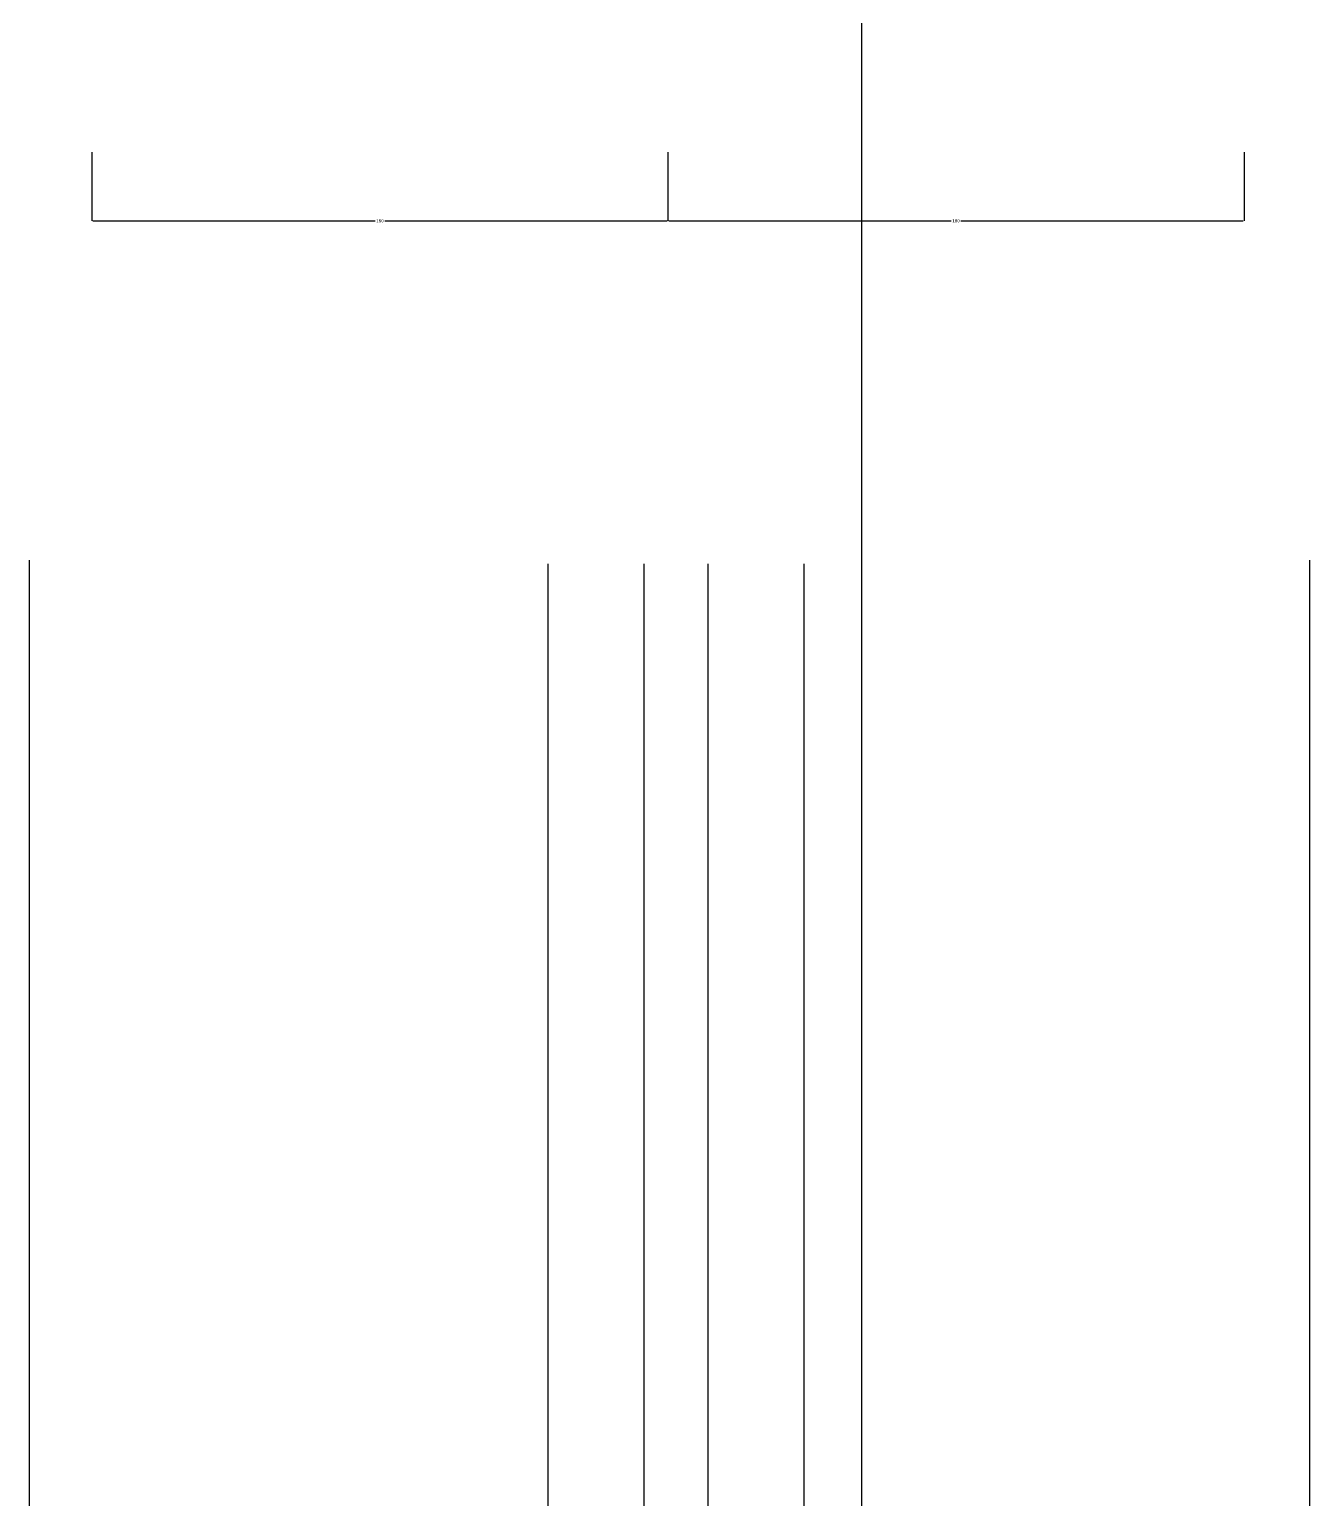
# Model space of a CAD drawing. Header units: metres. Extents: x 4322 to 6398, y -1143 to 2691.
# Drawn here: x 4719.5 to 5119.5, y 361.4 to 820.7 of the extents above; entities that cross this region are included whole.
import ezdxf

# ---------------------------------------------------------------- set-up
doc = ezdxf.new("R2010")
doc.units = ezdxf.units.M
for name, color, linetype in [('DOTE', 1, 'Continuous'), ('PUB_DIM', 3, 'Continuous'), ('S_SURFACE', 6, 'Continuous'), ('WINDOW', 2, 'Continuous')]:
    doc.layers.add(name, color=color, linetype=linetype)
doc.dimstyles.get("Standard").update_dxf_attribs({"dimtxt": 2.5, "dimasz": 2.5, "dimexe": 1.25, "dimexo": 0.625, "dimtad": 1, "dimcen": 2.5, "dimazin": 3, "dimtfac": 1, "dimtmove": 0, "dimatfit": 3})

# ---------------------------------------------------------------- blocks, each defined once
blk = doc.blocks.new('*D5')
for p, q in [((4739.01, 782.39), (4739.01, 760.94)), ((4919.01, 782.39), (4919.01, 760.94)), ((4739.26, 760.94), (4827.51, 760.94)), ((4830.51, 760.94), (4918.76, 760.94))]:
    blk.add_line(p, q)
at = {"layer": 'Defpoints'}
for p in [(4739.01, 782.39), (4919.01, 782.39), (4739.01, 760.94)]:
    blk.add_point(p, dxfattribs=at)
at = {"layer": 'PUB_DIM', "insert": (4829.01, 760.94), "char_height": 1, "attachment_point": 5}
blk.add_mtext('180', dxfattribs=at)
blk = doc.blocks.new('*D6')
for p, q in [((4919.01, 782.39), (4919.01, 760.94)), ((5099.01, 782.39), (5099.01, 760.94)), ((4919.26, 760.94), (5007.51, 760.94)), ((5010.51, 760.94), (5098.76, 760.94))]:
    blk.add_line(p, q)
at = {"layer": 'Defpoints'}
for p in [(4919.01, 782.39), (5099.01, 782.39), (4919.01, 760.94)]:
    blk.add_point(p, dxfattribs=at)
at = {"layer": 'PUB_DIM', "insert": (5009.01, 760.94), "char_height": 1, "attachment_point": 5}
blk.add_mtext('180', dxfattribs=at)

msp = doc.modelspace()

# ---------------------------------------------------------------- linework, layer by layer
at = {"layer": 'DOTE'}
msp.add_line((4979.48, 2486.89), (4979.48, -1143.27), dxfattribs=at)
at = {"layer": 'S_SURFACE'}
for p, q in [((4719.48, -1096.84), (4719.48, 654.92)), ((5119.48, 654.92), (5119.48, 143.71))]:
    msp.add_line(p, q, dxfattribs=at)
at = {"layer": 'WINDOW'}
for p, q in [((4881.56, 143.71), (4881.56, 653.77)), ((4911.56, 198), (4911.56, 653.77)), ((4931.56, 198), (4931.56, 653.77)), ((4961.56, 143.71), (4961.56, 653.77))]:
    msp.add_line(p, q, dxfattribs=at)

# ---------------------------------------------------------------- dimensions: what is measured, and where the dimension line sits
at = {"layer": 'PUB_DIM'}
for base, p1, p2, picture, middle in [((4739.01, 760.94), (4739.01, 782.39), (4919.01, 782.39), '*D5', (4829.01, 760.94)), ((4919.01, 760.94), (4919.01, 782.39), (5099.01, 782.39), '*D6', (5009.01, 760.94))]:
    dim = msp.add_linear_dim(base=base, p1=p1, p2=p2, dimstyle='Standard', dxfattribs=at)
    dim.commit()
    dim.dimension.update_dxf_attribs({"geometry": picture, "text_midpoint": middle})

doc.saveas('drawing.dxf')
